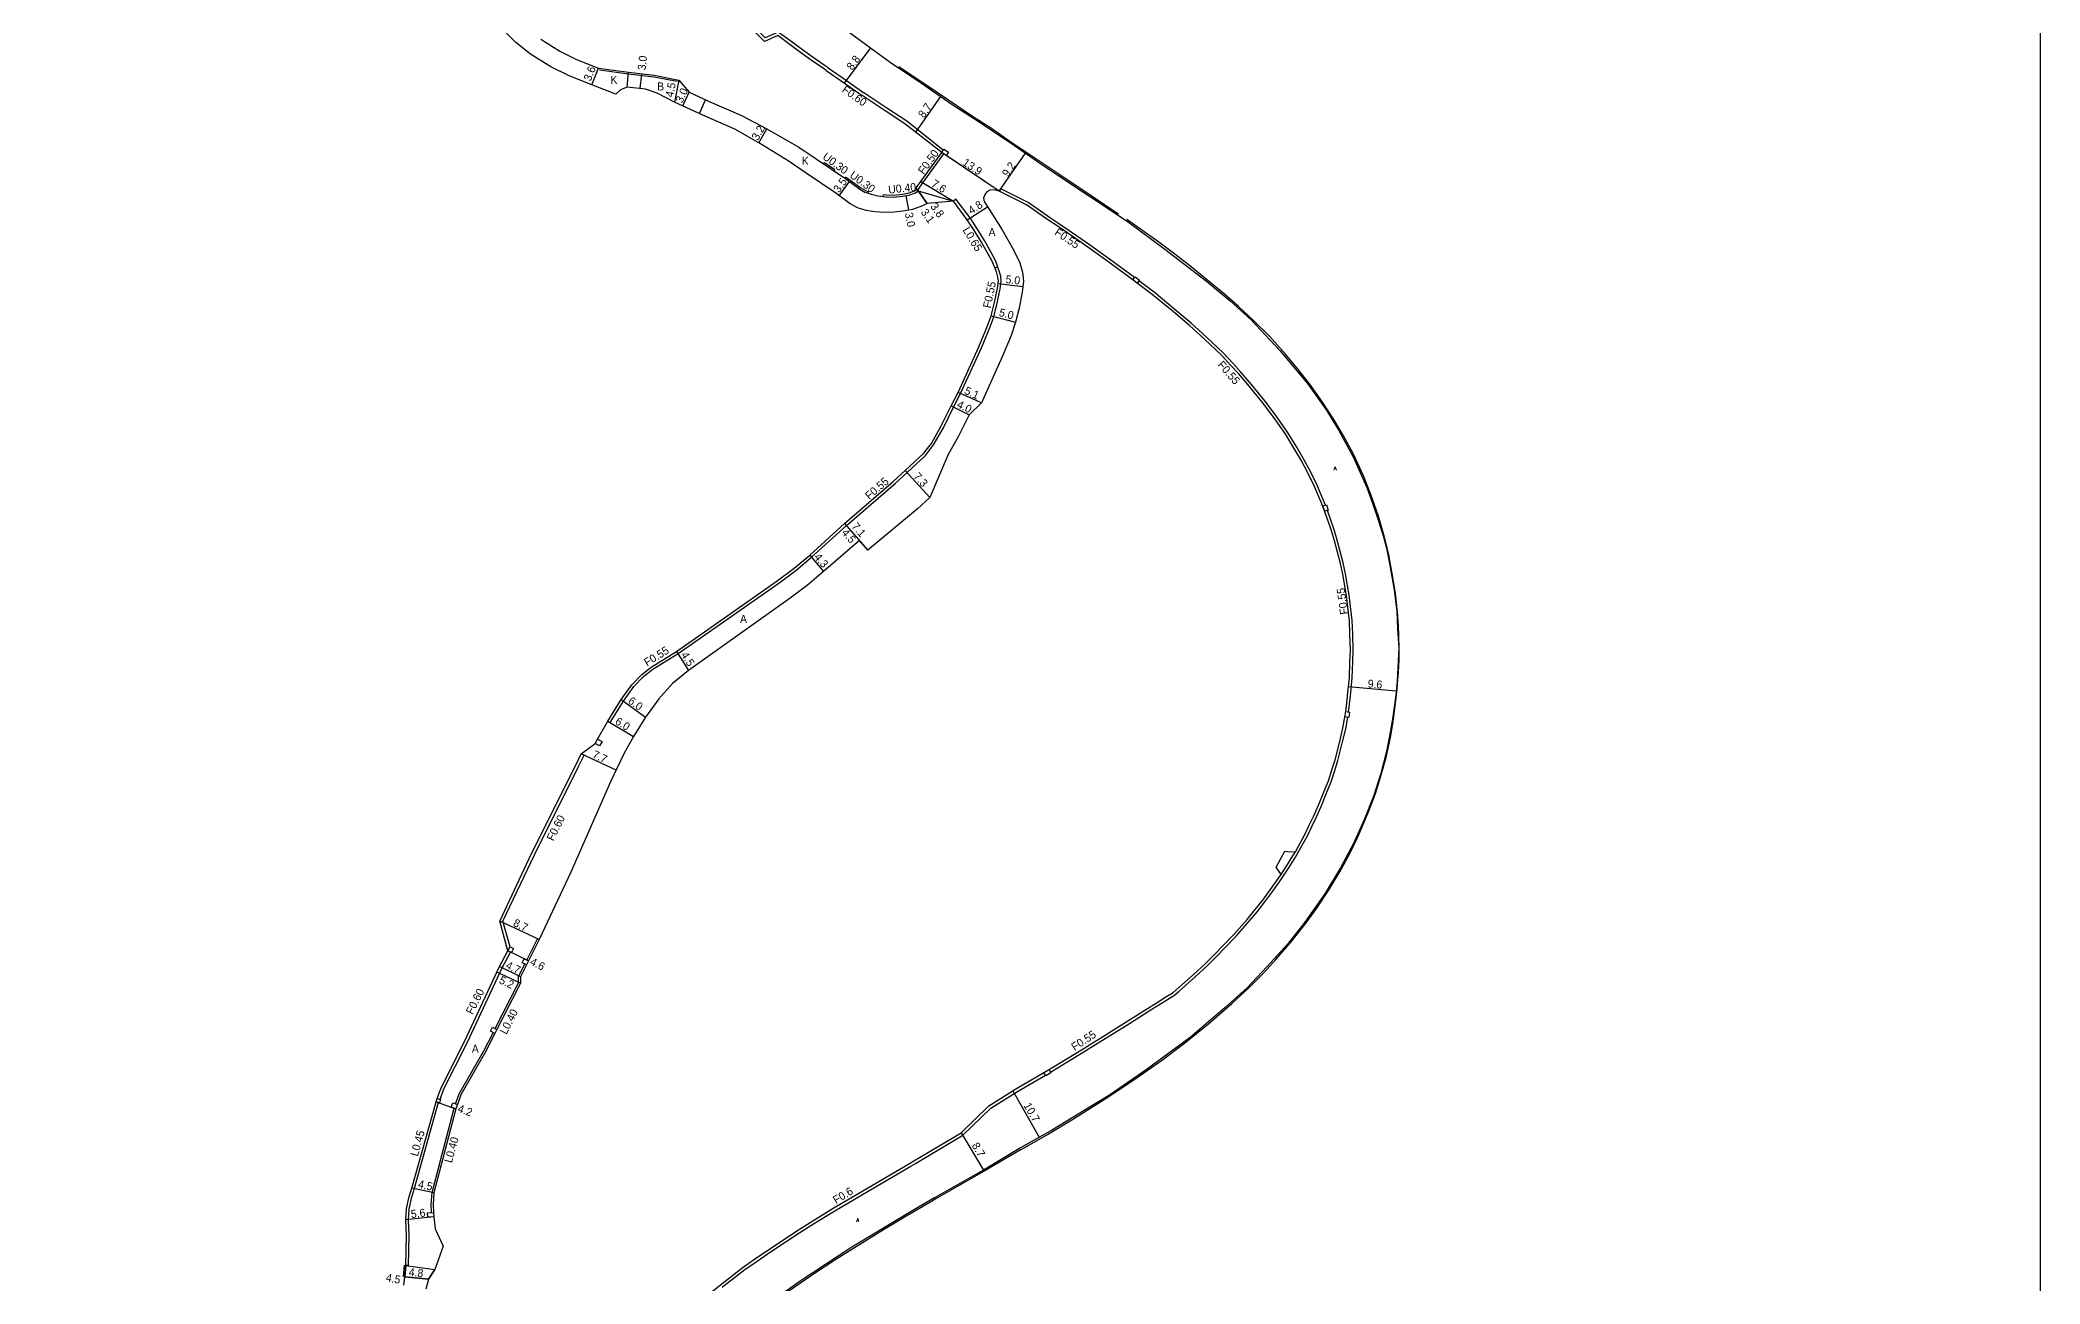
# Model space of a CAD drawing. Header units: metres. Extents: x -4000 to -2400, y -96000 to -93000.
# Drawn here: x -2800 to -2400, y -95767.3 to -95518.6 of the extents above; entities that cross this region are included whole.
import ezdxf

# ---------------------------------------------------------------- set-up
doc = ezdxf.new("R2010")
doc.units = ezdxf.units.M
doc.header["$LTSCALE"] = 2.5
for name, color, linetype in [('側溝・桝', 7, 'Continuous'), ('図郭', 7, 'Continuous'), ('幅員', 7, 'Continuous'), ('歩道・分離帯・安全施設', 7, 'Continuous'), ('舗装', 7, 'Continuous'), ('道路', 7, 'Continuous')]:
    doc.layers.add(name, color=color, linetype=linetype)
doc.styles.get("Standard").update_dxf_attribs({"font": ''})
doc.styles.add('YOKO_DECO', font='txt.shx', dxfattribs={"bigfont": 'extfont.shx'})
doc.styles.get('Standard').set_extended_font_data('@MS PGothic')

msp = doc.modelspace()

# ---------------------------------------------------------------- linework, layer by layer
at = {"layer": '側溝・桝'}
for points in [[(-2642.39, -95524.15), (-2643.17, -95523.6), (-2645.38, -95522.07), (-2647.52, -95520.54), (-2649.56, -95519.01), (-2652.37, -95516.97), (-2654.97, -95518.11), (-2657.04, -95516), (-2660.18, -95512.44), (-2663.45, -95508.78), (-2665.83, -95506.22), (-2668.87, -95502.81), (-2672.84, -95498.63), (-2675.16, -95496.26), (-2677.31, -95494.09), (-2679.19, -95492.14), (-2680.17, -95491.1)], [(-2642.39, -95524.15), (-2638.71, -95526.69), (-2635.22, -95529.11)], [(-2619.34, -95540.56), (-2626.66, -95534.81), (-2630.63, -95532.18), (-2635.22, -95529.11)], [(-2643.3, -95543.3), (-2643.13, -95543.05), (-2641.06, -95544.45), (-2641.23, -95544.7)], [(-2624.43, -95548.56), (-2623.41, -95547.13), (-2619.25, -95541.32)], [(-2639.06, -95546.16), (-2638.9, -95545.91), (-2638.67, -95546.07), (-2635.86, -95548.12), (-2634.88, -95548.68), (-2634.31, -95548.89), (-2634.41, -95549.18)], [(-2631.34, -95549.87), (-2631.29, -95549.47), (-2630.77, -95549.53), (-2629.3, -95549.56), (-2627.49, -95549.37), (-2626.17, -95549.11), (-2625.08, -95548.73), (-2624.56, -95548.37)], [(-2609, -95564.15), (-2608.4, -95563.91), (-2608.95, -95562.49), (-2611.13, -95558.65), (-2612.66, -95556.19), (-2614, -95554.14), (-2616.81, -95550.4), (-2617.33, -95550.79)], [(-2581.1, -95566.06), (-2582.07, -95565.34), (-2586.1, -95562.39), (-2590.55, -95559.2), (-2594.81, -95556.28), (-2596.47, -95555.14), (-2597.89, -95554.16), (-2602.38, -95551.04), (-2607.82, -95548.34), (-2608.14, -95548.81)], [(-2686.42, -95654.75), (-2685.96, -95655.04), (-2683.32, -95650.75), (-2681.21, -95647.87), (-2679.28, -95645.86), (-2677.43, -95644.41), (-2672.38, -95641.28), (-2652.22, -95627.17), (-2648.83, -95624.64), (-2645.68, -95621.99), (-2638.71, -95615.65), (-2628.98, -95607.24), (-2626.57, -95605.05), (-2622.87, -95601.64), (-2621.27, -95599.52), (-2619.32, -95596.14), (-2617.29, -95592), (-2615.88, -95589.27), (-2611.73, -95580.11), (-2609.97, -95575.89), (-2609.24, -95573.89), (-2608.54, -95571.2), (-2607.94, -95568.31), (-2607.76, -95566.76), (-2607.86, -95565.86), (-2608.18, -95564.73), (-2608.49, -95563.95)], [(-2542.9, -95611.57), (-2543.08, -95611.09), (-2544.66, -95607.47), (-2545.89, -95604.83), (-2547.28, -95602.3), (-2548.65, -95599.99), (-2550.52, -95596.97), (-2552.77, -95593.73), (-2555.02, -95590.71), (-2557.68, -95587.46), (-2559.84, -95584.98), (-2561.45, -95583.18), (-2563.32, -95581.21), (-2565.63, -95578.96), (-2567.49, -95577.25), (-2569.75, -95575.2), (-2572.97, -95572.49), (-2577.2, -95568.99), (-2580.22, -95566.72)], [(-2538.28, -95652.93), (-2538.21, -95652.52), (-2537.83, -95649.12), (-2537.55, -95646.13), (-2537.44, -95642.92), (-2537.35, -95640.64), (-2537.44, -95637.34), (-2537.56, -95634.67), (-2538.16, -95629.61), (-2538.87, -95625.29), (-2539.35, -95623.12), (-2540.54, -95618.56), (-2541.17, -95616.53), (-2541.96, -95614.19), (-2542.52, -95612.63)], [(-2597.91, -95724.95), (-2592.24, -95721.49), (-2586.97, -95718.24), (-2582.11, -95715.23), (-2578.17, -95712.74), (-2576.26, -95711.52), (-2574.53, -95710.42), (-2573.04, -95709.51), (-2572.17, -95708.75), (-2569, -95705.93), (-2566.52, -95703.64), (-2564.68, -95701.86), (-2563.01, -95700.12), (-2560.76, -95697.76), (-2558.15, -95694.81), (-2556.53, -95692.83), (-2555.01, -95690.9), (-2553.43, -95688.77), (-2551.82, -95686.49), (-2550.22, -95684.1), (-2548.91, -95681.98), (-2547.87, -95680.19), (-2546.6, -95677.83), (-2545.56, -95675.71), (-2544.7, -95673.94), (-2543.77, -95671.83), (-2542.61, -95669), (-2541.79, -95666.91), (-2541, -95664.46), (-2540.4, -95662.65), (-2539.54, -95659.21), (-2538.85, -95656.29), (-2538.46, -95654.01)], [(-2706, -95699.91), (-2707.4, -95694.81), (-2701.13, -95681.53), (-2692.35, -95664), (-2691.2, -95661.55), (-2691.74, -95661.3)], [(-2551.79, -95685.44), (-2550.7, -95683.79), (-2549.4, -95681.69), (-2548.93, -95680.88)], [(-2702.65, -95702.56), (-2700.52, -95698.29), (-2700.17, -95698.47)], [(-2719.97, -95730.44), (-2719.22, -95728.32), (-2714.57, -95719.08), (-2707.55, -95704.08), (-2705.88, -95700.97)], [(-2708.98, -95716.27), (-2704.32, -95707.09), (-2704.27, -95705.81), (-2703.05, -95703.36)], [(-2716.89, -95731.33), (-2716.18, -95729.33), (-2711.24, -95720.72), (-2709.39, -95717.08)], [(-2609.86, -95732.2), (-2604.52, -95728.84), (-2598.91, -95725.56)], [(-2720.35, -95731.04), (-2725.17, -95748.27), (-2725.79, -95750.24), (-2726.22, -95752.37), (-2726.37, -95754.54), (-2726.23, -95757.55), (-2726.38, -95763.62), (-2726.83, -95763.61)], [(-2721.71, -95753.04), (-2721.79, -95751.43), (-2721.6, -95749.02), (-2717.2, -95732.19), (-2717.2, -95732.17)], [(-2624.91, -95743.22), (-2615.41, -95737.56), (-2609.86, -95732.2)], [(-2663.54, -95767.95), (-2662.6, -95767.19), (-2660.84, -95765.81), (-2659.03, -95764.47), (-2656.79, -95762.88), (-2653.73, -95760.78), (-2648.01, -95757.01), (-2645.63, -95755.53), (-2641.04, -95752.7), (-2634.36, -95748.76), (-2625.81, -95743.75), (-2624.91, -95743.22)]]:
    msp.add_lwpolyline(points, dxfattribs=at)
for points in [[(-2619.66, -95541.04), (-2619.21, -95540.38), (-2618.3, -95540.99), (-2618.75, -95541.66)], [(-2580.56, -95567.18), (-2581.44, -95566.52), (-2580.99, -95565.91), (-2580.11, -95566.57)], [(-2542.35, -95612.57), (-2543.06, -95612.81), (-2543.44, -95611.75), (-2542.73, -95611.51)], [(-2539.03, -95653.92), (-2538.84, -95652.83), (-2538.08, -95652.96), (-2538.26, -95654.04)], [(-2688.96, -95659.24), (-2688.47, -95658.37), (-2687.6, -95658.87), (-2688.09, -95659.74)], [(-2706.41, -95700.68), (-2705.99, -95699.89), (-2705.28, -95700.27), (-2705.7, -95701.06)], [(-2702.69, -95703.54), (-2703.59, -95703.1), (-2703.19, -95702.29), (-2702.29, -95702.74)], [(-2708.63, -95716.46), (-2709.04, -95717.26), (-2709.93, -95716.8), (-2709.52, -95716)], [(-2598.2, -95724.46), (-2597.8, -95725.13), (-2598.82, -95725.72), (-2599.21, -95725.05)], [(-2720.54, -95730.23), (-2719.88, -95730.47), (-2720.12, -95731.13), (-2720.77, -95730.89)], [(-2716.52, -95731.46), (-2716.82, -95732.31), (-2717.76, -95731.97), (-2717.46, -95731.12)], [(-2721.31, -95753.01), (-2721.26, -95753.91), (-2722.46, -95753.98), (-2722.51, -95753.08)]]:
    msp.add_lwpolyline(points, close=True, dxfattribs=at)
at = {"layer": '図郭'}
msp.add_lwpolyline([(-3200, -95400), (-2400, -95400), (-2400, -96000), (-3200, -96000)], close=True, dxfattribs=at)
at = {"layer": '幅員'}
for points in [[(-2639.07, -95527.2), (-2633.85, -95520.12)], [(-2689.63, -95527.53), (-2688.32, -95524.18)], [(-2679.72, -95525.3), (-2680.05, -95528.28)], [(-2672.21, -95526.56), (-2673.07, -95530.97)], [(-2671.46, -95531.73), (-2670.19, -95529.01)], [(-2624.86, -95537), (-2619.84, -95529.89)], [(-2656.23, -95539.1), (-2654.65, -95536.32)], [(-2608.14, -95548.81), (-2619.66, -95541.04)], [(-2608.14, -95548.81), (-2602.93, -95541.19)], [(-2640.15, -95549.69), (-2638.09, -95546.86)], [(-2623.82, -95546.84), (-2617.33, -95550.79)], [(-2626.84, -95549.65), (-2626.27, -95552.59)], [(-2622.57, -95551.24), (-2624.74, -95548.12)], [(-2624.34, -95548.7), (-2622.57, -95551.24)], [(-2614.54, -95554.51), (-2610.52, -95551.89)], [(-2603.41, -95567.9), (-2608.38, -95567.32)], [(-2609.76, -95573.72), (-2604.92, -95574.98)], [(-2617.78, -95591.75), (-2614.19, -95593.52)], [(-2611.73, -95591.14), (-2616.38, -95589.03)], [(-2626.94, -95604.65), (-2622.04, -95610.06)], [(-2639.08, -95615.24), (-2634.43, -95620.61)], [(-2639.08, -95615.24), (-2636.13, -95618.64)], [(-2646.04, -95621.58), (-2643.27, -95624.87)], [(-2672.69, -95640.82), (-2670.31, -95644.65)], [(-2538.28, -95647.83), (-2528.75, -95648.72)], [(-2683.78, -95650.44), (-2678.93, -95653.99)], [(-2686.42, -95654.75), (-2681.3, -95657.87)], [(-2684.77, -95664.57), (-2691.74, -95661.3)], [(-2700.17, -95698.47), (-2708.03, -95694.76)], [(-2703.88, -95705.91), (-2708.08, -95703.81)], [(-2702.29, -95702.74), (-2706.41, -95700.68)], [(-2703.92, -95707.19), (-2708.63, -95704.98)], [(-2720.77, -95730.89), (-2716.82, -95732.31)], [(-2605.43, -95728.72), (-2600.15, -95737.98)], [(-2615.77, -95737.09), (-2611.31, -95744.56)], [(-2721.21, -95749.09), (-2725.61, -95748.14)], [(-2721.26, -95753.91), (-2726.83, -95754.53)], [(-2727.06, -95765.9), (-2722.28, -95766.38)]]:
    msp.add_lwpolyline(points, dxfattribs=at)
at = {"layer": '歩道・分離帯・安全施設'}
for points in [[(-2628.25, -95523.87), (-2623.26, -95527.2), (-2618.29, -95530.55), (-2613.49, -95533.77), (-2609.72, -95536.17), (-2606.04, -95538.78), (-2601.41, -95541.85), (-2596.21, -95545.33), (-2593.94, -95546.85), (-2590.61, -95549.06), (-2585.41, -95552.56), (-2584.28, -95553.34)], [(-2672.6, -95526.88), (-2677.23, -95525.97), (-2682.32, -95525.41), (-2688.1, -95524.6)], [(-2603.77, -95740.45), (-2603.06, -95740.05), (-2598.51, -95737.46), (-2593.63, -95734.53), (-2586.95, -95730.32), (-2585.42, -95729.31), (-2580.56, -95726.07), (-2575.7, -95722.65), (-2571.12, -95719.19), (-2566.33, -95715.34), (-2561.56, -95711.17), (-2558.22, -95708.09), (-2555.24, -95705.09), (-2552.84, -95702.44), (-2549.77, -95698.92), (-2546.79, -95695.14), (-2544.64, -95692.19), (-2542.27, -95688.67), (-2540.01, -95684.94), (-2537.99, -95681.11), (-2536.35, -95677.76), (-2534.29, -95672.9), (-2532.92, -95669.27), (-2531.69, -95665.31), (-2530.72, -95661.81), (-2529.84, -95657.69), (-2529.45, -95655.32), (-2528.89, -95651.26), (-2528.57, -95648.35), (-2528.41, -95646.51), (-2528.3, -95644.98), (-2528.19, -95642.61), (-2528.14, -95640.29), (-2528.21, -95637.65), (-2528.29, -95635.8), (-2528.43, -95633.77), (-2528.84, -95629.74), (-2529.35, -95626.37), (-2530.24, -95621.53), (-2531.08, -95617.97), (-2532.3, -95613.78), (-2533.82, -95609.43), (-2535.32, -95605.69), (-2537.33, -95601.39), (-2539.3, -95597.73), (-2541.24, -95594.47), (-2543.5, -95591), (-2545.86, -95587.65), (-2548.55, -95584.2), (-2550.92, -95581.37), (-2554.07, -95577.82), (-2557.26, -95574.72), (-2560.29, -95571.86), (-2563.13, -95569.4), (-2566.04, -95566.97), (-2569.75, -95563.94), (-2573.01, -95561.4), (-2576.26, -95558.98), (-2582.61, -95554.45)], [(-2603.77, -95740.45), (-2611.18, -95744.77), (-2620.96, -95750.34)], [(-2675.46, -95792.84), (-2672.73, -95789.62), (-2667.47, -95783.63), (-2665.77, -95781.89), (-2662.49, -95778.58), (-2659.88, -95776.21), (-2656.22, -95773.15), (-2653.96, -95771.39), (-2650.42, -95768.83), (-2645.94, -95765.74), (-2645.49, -95765.42), (-2640.62, -95762.23), (-2635.14, -95758.82), (-2631.27, -95756.42), (-2626.65, -95753.67), (-2622.05, -95750.98), (-2620.8, -95750.25)]]:
    msp.add_lwpolyline(points, dxfattribs=at)
at = {"layer": '舗装'}
for points in [[(-2689.63, -95527.53), (-2688.32, -95524.18)], [(-2682.6, -95528), (-2682.27, -95525.02)], [(-2668.12, -95533.29), (-2666.9, -95530.54)], [(-2608.14, -95548.81), (-2618.75, -95541.66)], [(-2624.34, -95548.7), (-2617.33, -95550.79)]]:
    msp.add_lwpolyline(points, dxfattribs=at)
at = {"layer": '道路'}
for points in [[(-2689.63, -95527.53), (-2694.19, -95525.75), (-2697.82, -95523.9), (-2701.87, -95521.4), (-2704.85, -95519.09), (-2707.91, -95516.02)], [(-2699.85, -95518.41), (-2696.06, -95520.76), (-2692.71, -95522.46), (-2688.32, -95524.18), (-2682.27, -95525.02), (-2677.17, -95525.58), (-2672.21, -95526.56), (-2670.19, -95529.01), (-2666.2, -95530.87), (-2659.86, -95533.61), (-2654.65, -95536.32), (-2648.24, -95539.96), (-2644.78, -95542.3), (-2638.84, -95546.32), (-2636.03, -95548.37), (-2635.01, -95548.96), (-2633.79, -95549.4), (-2632.42, -95549.75), (-2630.8, -95549.93), (-2629.28, -95549.96), (-2627.44, -95549.76), (-2626.06, -95549.49), (-2624.9, -95549.09), (-2624.34, -95548.7), (-2624.74, -95548.12), (-2623.82, -95546.84), (-2619.66, -95541.04)], [(-2642.75, -95524.67), (-2643.53, -95524.12), (-2645.74, -95522.58), (-2647.89, -95521.05), (-2649.94, -95519.52), (-2652.45, -95517.69), (-2655.11, -95518.87), (-2657.49, -95516.44)], [(-2638.15, -95517), (-2633.87, -95520.1), (-2629.94, -95522.96)], [(-2629.94, -95522.96), (-2623.88, -95527.04), (-2617.59, -95531.48), (-2612.14, -95534.95), (-2605.13, -95539.68), (-2599.41, -95543.59), (-2589.91, -95549.9), (-2582.58, -95554.82), (-2575.01, -95560.37), (-2566.68, -95566.81), (-2561.99, -95570.73), (-2557.77, -95574.53), (-2552.04, -95580.63), (-2546.5, -95587.28), (-2542.73, -95592.57), (-2540.26, -95596.65), (-2537.33, -95602.02), (-2534.62, -95608.05), (-2533.56, -95610.96), (-2532.3, -95614.7), (-2531.33, -95617.91), (-2530.71, -95620.18), (-2530.13, -95623.26), (-2529.2, -95628.49), (-2528.65, -95632.85), (-2528.5, -95636.34), (-2528.23, -95640.21), (-2528.56, -95646.69), (-2528.83, -95649.56), (-2529.45, -95653.89), (-2530.13, -95657.76), (-2530.69, -95660.79), (-2531.89, -95665.45), (-2533.25, -95669.66), (-2535.18, -95674.52), (-2537.33, -95679.26), (-2539.88, -95684.09), (-2543.03, -95689.33), (-2547.01, -95694.98), (-2550.44, -95699.32), (-2554.56, -95703.85), (-2558.65, -95708.15), (-2562.98, -95712.07), (-2569.99, -95718.02), (-2578.77, -95724.53), (-2586.12, -95729.58), (-2589.61, -95731.74), (-2597.51, -95736.48), (-2603.92, -95740.13)], [(-2684.81, -95529.38), (-2689.63, -95527.53)], [(-2642.75, -95524.67), (-2639.07, -95527.2), (-2635.56, -95529.63)], [(-2691.74, -95661.3), (-2688.96, -95659.24), (-2688.47, -95658.37), (-2686.42, -95654.75), (-2683.78, -95650.44), (-2681.63, -95647.51), (-2679.65, -95645.45), (-2677.74, -95643.96), (-2672.69, -95640.82), (-2652.55, -95626.72), (-2649.17, -95624.21), (-2646.04, -95621.58), (-2639.08, -95615.24), (-2629.35, -95606.82), (-2626.94, -95604.65), (-2623.28, -95601.27), (-2621.73, -95599.22), (-2619.81, -95595.88), (-2617.78, -95591.75), (-2616.38, -95589.03), (-2612.24, -95579.9), (-2610.48, -95575.69), (-2609.76, -95573.72), (-2609.07, -95571.08), (-2608.49, -95568.22), (-2608.32, -95566.75), (-2608.4, -95565.97), (-2608.7, -95564.91), (-2609.54, -95562.77), (-2611.69, -95558.99), (-2613.21, -95556.54), (-2614.54, -95554.51), (-2617.33, -95550.79), (-2622.57, -95551.24), (-2623.52, -95551.74), (-2625.49, -95552.44), (-2626.99, -95552.73), (-2629.15, -95552.96), (-2630.97, -95553.06), (-2633.01, -95552.94), (-2634.79, -95552.67), (-2636.5, -95552.14), (-2637.94, -95551.3), (-2640.85, -95549.18), (-2646.74, -95545.2), (-2650.2, -95542.86), (-2656.23, -95539.1), (-2661.05, -95536.36), (-2667.43, -95533.61), (-2673.07, -95530.97), (-2676.54, -95529.17), (-2678.87, -95528.41), (-2682.6, -95528), (-2683.89, -95528.53), (-2684.81, -95529.38)], [(-2619.66, -95541.04), (-2627.01, -95535.33), (-2630.98, -95532.7), (-2635.56, -95529.63)], [(-2608.14, -95548.81), (-2609.21, -95548.5), (-2610.06, -95548.56), (-2610.64, -95548.94), (-2611.03, -95549.46), (-2611.28, -95550.22), (-2611.18, -95550.87), (-2609.16, -95553.96), (-2607.56, -95556.53), (-2605.3, -95560.52), (-2604.02, -95563.09), (-2603.47, -95565), (-2603.28, -95566.78), (-2603.54, -95569.01), (-2604.2, -95572.21), (-2604.92, -95574.98), (-2605.77, -95577.66), (-2607.56, -95581.93), (-2611.73, -95591.14), (-2614.19, -95593.52), (-2616.28, -95597.76), (-2618.39, -95601.43), (-2622.04, -95610.06), (-2624.51, -95612.29), (-2634.43, -95620.61), (-2636.13, -95618.64), (-2643.27, -95624.87), (-2646.5, -95627.58), (-2649.98, -95630.17), (-2670.31, -95644.65), (-2673.52, -95647.27), (-2676.21, -95650.29), (-2678.93, -95653.99), (-2681.3, -95657.87), (-2683.22, -95661.28), (-2685.87, -95666.92), (-2693.8, -95684.98), (-2700.17, -95698.47), (-2702.29, -95702.74), (-2702.69, -95703.54), (-2703.88, -95705.91), (-2703.92, -95707.19), (-2708.63, -95716.46), (-2709.04, -95717.26), (-2710.89, -95720.91), (-2715.81, -95729.5), (-2716.52, -95731.46), (-2716.82, -95732.31), (-2721.21, -95749.09), (-2721.39, -95751.43), (-2721.31, -95753.01), (-2721.26, -95753.91), (-2720.99, -95756.32), (-2719.39, -95759.76)], [(-2551.02, -95680.78), (-2550.5, -95680.86), (-2548.93, -95680.88), (-2548.37, -95679.91), (-2547.11, -95677.57), (-2546.07, -95675.46), (-2545.22, -95673.7), (-2544.3, -95671.61), (-2543.14, -95668.78), (-2542.33, -95666.72), (-2541.54, -95664.29), (-2540.95, -95662.5), (-2540.09, -95659.08), (-2539.41, -95656.18), (-2538.77, -95652.45), (-2538.4, -95649.06), (-2538.11, -95646.09), (-2538.01, -95642.9), (-2537.92, -95640.64), (-2538.01, -95637.36), (-2538.13, -95634.71), (-2538.73, -95629.69), (-2539.43, -95625.4), (-2539.91, -95623.26), (-2541.09, -95618.71), (-2541.72, -95616.71), (-2542.5, -95614.38), (-2543.61, -95611.3), (-2545.18, -95607.71), (-2546.4, -95605.09), (-2547.77, -95602.58), (-2549.14, -95600.28), (-2551, -95597.28), (-2553.24, -95594.07), (-2555.47, -95591.06), (-2558.12, -95587.83), (-2560.26, -95585.35), (-2561.87, -95583.57), (-2563.73, -95581.61), (-2566.02, -95579.38), (-2567.87, -95577.67), (-2570.13, -95575.63), (-2573.33, -95572.93), (-2577.55, -95569.44), (-2582.41, -95565.79), (-2586.43, -95562.85), (-2590.88, -95559.66), (-2595.13, -95556.74), (-2596.79, -95555.61), (-2598.21, -95554.63), (-2602.7, -95551.51), (-2608.14, -95548.81)], [(-2727.22, -95767.54), (-2727.06, -95765.9), (-2726.83, -95763.61), (-2726.68, -95757.56), (-2726.83, -95754.53), (-2726.67, -95752.31), (-2726.22, -95750.13), (-2725.61, -95748.14), (-2720.77, -95730.89), (-2720.54, -95730.23), (-2719.77, -95728.08), (-2715.11, -95718.82), (-2708.08, -95703.81), (-2706.41, -95700.68), (-2708.03, -95694.76), (-2701.67, -95681.27), (-2692.89, -95663.73), (-2691.74, -95661.3)], [(-2598, -95724.34), (-2592.54, -95721.01), (-2587.27, -95717.76), (-2582.41, -95714.74), (-2578.48, -95712.26), (-2576.57, -95711.04), (-2574.83, -95709.94), (-2573.38, -95709.05), (-2569.39, -95705.51), (-2566.91, -95703.23), (-2565.08, -95701.46), (-2563.43, -95699.73), (-2561.18, -95697.37), (-2558.58, -95694.44), (-2556.98, -95692.47), (-2555.46, -95690.56), (-2553.89, -95688.43), (-2552.29, -95686.17), (-2551.79, -95685.44), (-2552.78, -95683.96)], [(-2552.78, -95683.96), (-2551.02, -95680.78)], [(-2610.23, -95731.74), (-2604.83, -95728.33), (-2598, -95724.34)], [(-2625.21, -95742.72), (-2615.77, -95737.09), (-2610.23, -95731.74)], [(-2686.48, -95783.25), (-2683.89, -95785.63), (-2682.98, -95786.33), (-2682.54, -95786.68), (-2679.97, -95783.4), (-2677.96, -95780.96), (-2676.57, -95779.36), (-2674.83, -95777.44), (-2672.41, -95774.97), (-2670.97, -95773.61), (-2669.06, -95771.82), (-2667.06, -95770.06), (-2665.53, -95768.79), (-2662.97, -95766.74), (-2661.2, -95765.35), (-2659.38, -95764), (-2657.13, -95762.4), (-2654.06, -95760.29), (-2648.33, -95756.52), (-2645.94, -95755.03), (-2641.34, -95752.2), (-2634.66, -95748.26), (-2626.11, -95743.25), (-2625.21, -95742.72)], [(-2603.92, -95740.13), (-2611.31, -95744.56), (-2621.09, -95750.12)], [(-2621.09, -95750.12), (-2625.12, -95752.45), (-2637.66, -95759.94), (-2648, -95766.76), (-2655.36, -95772.03)], [(-2719.39, -95759.76), (-2721.05, -95764.44)], [(-2721.05, -95764.44), (-2722.28, -95766.38), (-2722.8, -95768.35)], [(-2722.28, -95766.38), (-2721.05, -95764.44)]]:
    msp.add_lwpolyline(points, dxfattribs=at)
for points in [[(-2727.07, -95763.58), (-2726.83, -95763.61), (-2727.06, -95765.9), (-2727.31, -95765.87)], [(-2726.83, -95763.61), (-2721.05, -95764.44), (-2722.28, -95766.38), (-2727.06, -95765.9)]]:
    msp.add_lwpolyline(points, close=True, dxfattribs=at)

# ---------------------------------------------------------------- texts
at = {"layer": '側溝・桝'}
for s, rotation, p in [('F0.60', 325, (-2639.75, -95528.84)), ('U0.30', 323.8674, (-2643.64, -95542.23)), ('F0.50', 54.3693, (-2623.25, -95545.57)), ('U0.30', 323.8674, (-2638.21, -95545.93)), ('U0.40', 6.118, (-2630.26, -95549.3)), ('L0.65', 301.8712, (-2615.55, -95556.58)), ('F0.55', 326, (-2597.22, -95557.38)), ('F0.55', 78.4078, (-2609.87, -95572.28)), ('F0.55', 311, (-2564.58, -95583.59)), ('F0.55', 40.8453, (-2634.14, -95610.58)), ('F0.55', 98, (-2538.36, -95633.34)), ('F0.55', 31.8359, (-2678.58, -95643.88)), ('F0.60', 63.3968, (-2697.33, -95678.86)), ('F0.60', 63.3015, (-2713.48, -95713.57)), ('L0.40', 63.0713, (-2706.71, -95717.56)), ('F0.55', 33.2908, (-2593.07, -95720.77)), ('L0.45', 74.3545, (-2724.43, -95741.92)), ('L0.40', 74.3545, (-2717.65, -95743.24)), ('F0.6', 31, (-2640.8, -95751.38))]:
    msp.add_text(s, height=1.6, rotation=rotation, dxfattribs=at).set_placement(p)
at = {"layer": '幅員'}
for s, rotation, p in [('3.6', 68.6371, (-2689.85, -95526.91)), ('3.0', 83.7433, (-2678.9, -95524.68)), ('8.8', 54, (-2637.53, -95524.74)), ('4.5', 78.8655, (-2673.38, -95530.1)), ('3.0', 65, (-2671.56, -95531.29)), ('8.7', 55, (-2623.21, -95534.29)), ('3.2', 60.3884, (-2656.4, -95538.77)), ('13.9', 326.0065, (-2615.65, -95543.44)), ('9.2', 56, (-2606.4, -95546.06)), ('3.5', 53.898, (-2640.19, -95549.24)), ('7.6', 328.6586, (-2621.87, -95547.73)), ('3.8', 304.8065, (-2622.02, -95551.85)), ('4.8', 33.1209, (-2613.73, -95553.5)), ('3.0', 280.8482, (-2627.04, -95553.22)), ('3.1', 304.8065, (-2623.92, -95553)), ('5.0', 353.352, (-2606.95, -95567.15)), ('5.0', 345.3887, (-2608.32, -95573.73)), ('5.1', 335.6126, (-2615.27, -95589.26)), ('4.0', 333.7745, (-2616.77, -95591.97)), ('7.3', 312.1276, (-2625.43, -95605.94)), ('7.1', 310.8453, (-2637.79, -95615.91)), ('4.5', 310.8453, (-2639.78, -95617.17)), ('4.3', 310.0676, (-2645.29, -95622.04)), ('4.5', 301.8359, (-2671.88, -95641.51)), ('9.6', 355, (-2534.51, -95648.04)), ('6.0', 323.7937, (-2682.53, -95651.05)), ('6.0', 328.6758, (-2685.13, -95655.25)), ('7.7', 334.8166, (-2689.67, -95662)), ('8.7', 334.7381, (-2705.51, -95695.67)), ('4.7', 333.4873, (-2707.01, -95704.11)), ('4.6', 333.4873, (-2702.15, -95703.41)), ('5.2', 334.9084, (-2708.33, -95707.12)), ('4.2', 340.2842, (-2716.61, -95732.88)), ('10.7', 300, (-2603.35, -95731.63)), ('8.7', 301, (-2613.73, -95739.64)), ('4.5', 347.9119, (-2724.5, -95748.08)), ('5.6', 6.348, (-2725.74, -95754.16)), ('4.5', 349.5888, (-2730.92, -95766.78)), ('4.8', 354.2087, (-2726.31, -95765.72))]:
    msp.add_text(s, height=1.6, rotation=rotation, dxfattribs=at).set_placement(p)
at = {"layer": '舗装'}
for s, p in [('K', (-2685.91, -95527.33)), ('B', (-2676.57, -95528.64)), ('K', (-2647.66, -95543.52)), ('A', (-2610.29, -95557.77)), ('A', (-2659.99, -95635.14)), ('A', (-2713.64, -95721.1))]:
    msp.add_text(s, height=1.6, dxfattribs=at).set_placement(p)
at = {"layer": '舗装', "style": 'YOKO_DECO'}
for p in [(-2541.26, -95604.58, 142.57), (-2636.75, -95754.92, 137.43)]:
    msp.add_text('A', height=0.75, dxfattribs=at).set_placement(p)

doc.saveas('drawing.dxf')
